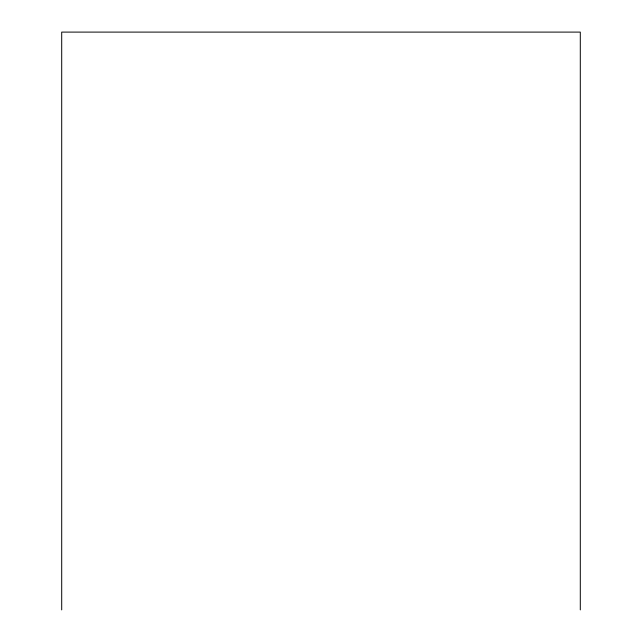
<?xml version="1.0" encoding="UTF-8"?>
<svg xmlns="http://www.w3.org/2000/svg" width="642" height="642" viewBox="0 0 642 642"><rect width="100%" height="100%" fill="white"/><g stroke="black" fill="none" stroke-linecap="round" stroke-linejoin="round"><path stroke-width="0.96" d="M580.296 609.9L580.296 32.1L61.704 32.1L61.704 609.9"/></g></svg>
